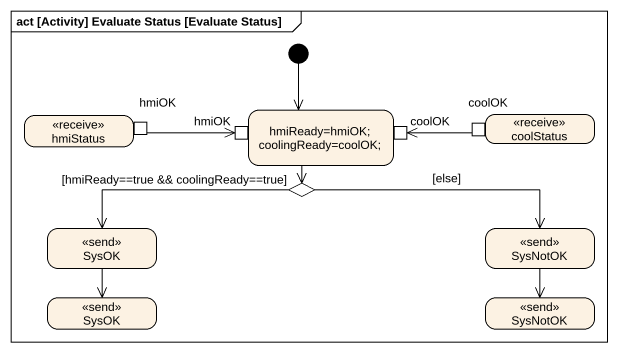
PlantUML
@startuml
mainframe act [Activity] Evaluate Status [Evaluate Status]
hide empty description
state hmiStatus <<receive>> {
  state hmiOK <<outputPin>>
}
state "hmiReady=hmiOK; coolingReady=coolOK;" as hmiReady_hmiOK_coolingReady {
  state "hmiOK" as hmiOK_2 <<inputPin>>
  state coolOK <<inputPin>>
}
state coolStatus <<receive>> {
  state "coolOK" as coolOK_2 <<outputPin>>
}
state choice1 <<choice>>
state SysOK <<send>>
state SysNotOK <<send>>
state "SysOK" as SysOK_2 <<send>>
state "SysNotOK" as SysNotOK_2 <<send>>
[*] --> hmiReady_hmiOK_coolingReady
hmiOK -right-> hmiOK_2
hmiReady_hmiOK_coolingReady --> choice1
coolOK_2 -left-> coolOK
choice1 -left-> SysOK : [hmiReady==true && coolingReady==true]
choice1 -right-> SysNotOK : [else]
SysOK --> SysOK_2
SysNotOK --> SysNotOK_2
@enduml
